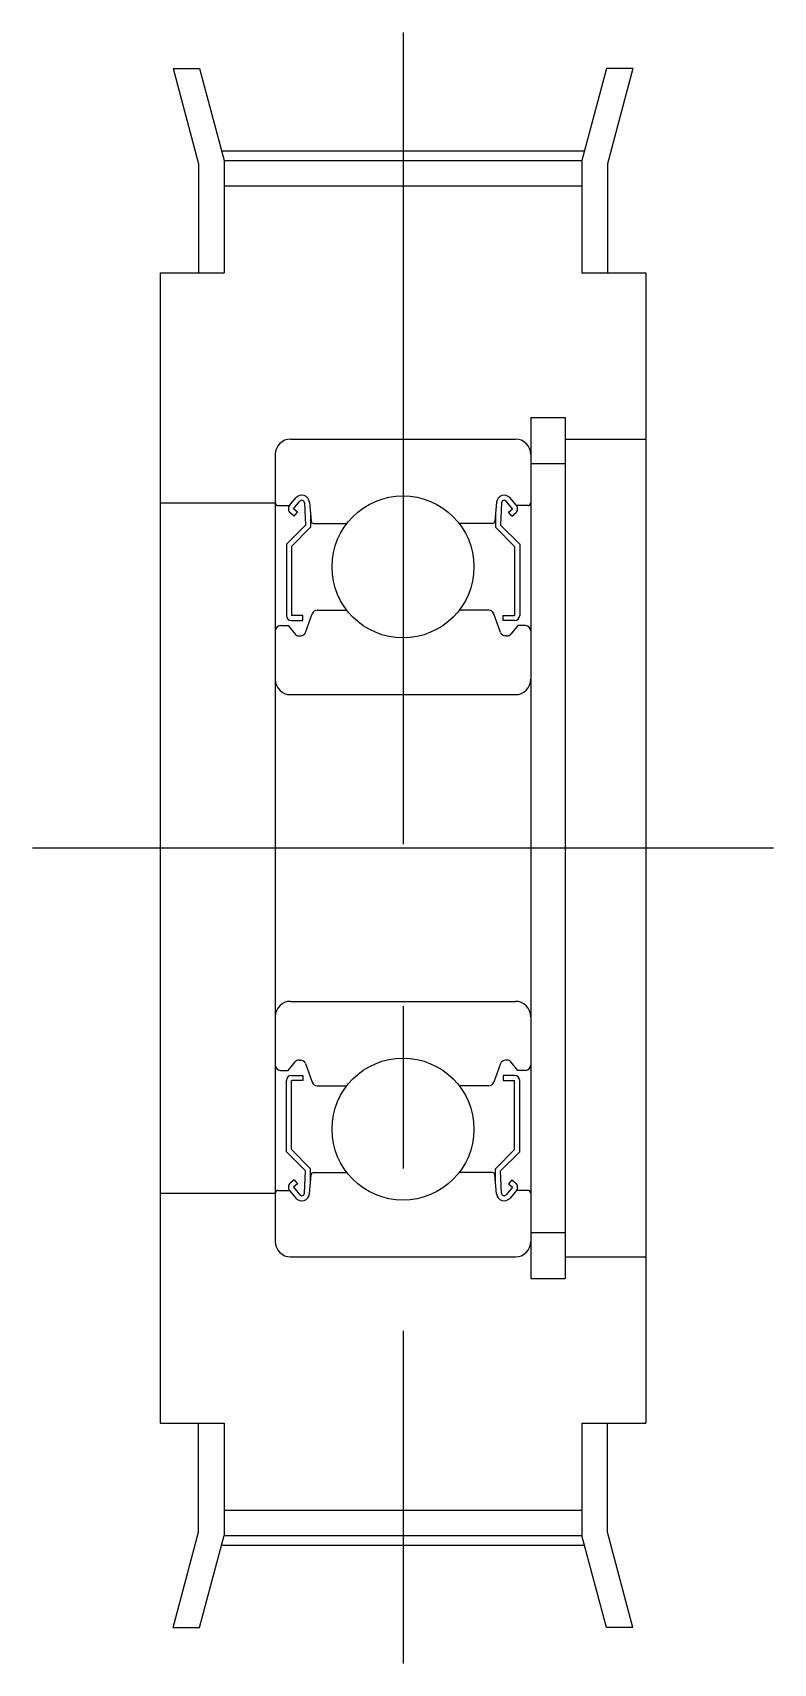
# Model space of a CAD drawing. Extents: x 10 to 143, y 10 to 126.
# Drawn here: x 113.9 to 142.9, y 62.3 to 126.1 of the extents above; entities outside this region: 2.
import ezdxf

# ---------------------------------------------------------------- set-up
doc = ezdxf.new("R2010")
doc.units = 0
doc.linetypes.add('CENTER', pattern=[50.8, 31.75, -6.35, 6.35, -6.35])
doc.layers.get('0').update_dxf_attribs({"linetype": 'CONTINUOUS'})
doc.layers.add('CENTER', color=1, linetype='CENTER')
doc.styles.get("Standard").update_dxf_attribs({"font": 'txt', "bigfont": 'BIGFONT'})

msp = doc.modelspace()

# ---------------------------------------------------------------- linework, layer by layer
at = {"color": 7, "linetype": 'CONTINUOUS'}
for p, q in [((119.359, 124.709), (120.358, 120.982)), ((119.359, 124.709), (120.394, 124.709)), ((120.394, 124.709), (121.358, 121.114)), ((136.321, 124.709), (135.358, 121.114)), ((137.356, 124.709), (136.321, 124.709)), ((137.356, 124.709), (136.358, 120.982)), ((120.358, 120.982), (120.358, 116.709)), ((121.358, 121.114), (135.358, 121.114)), ((121.358, 121.114), (121.358, 116.709)), ((135.358, 121.114), (135.358, 116.709)), ((136.358, 120.982), (136.358, 116.709)), ((121.358, 120.114), (135.358, 120.114)), ((118.858, 116.709), (118.858, 71.709)), ((118.858, 116.709), (121.358, 116.709)), ((135.358, 116.709), (137.858, 116.709)), ((137.858, 116.709), (137.858, 71.709)), ((133.358, 111.059), (133.358, 77.359)), ((133.358, 111.059), (134.708, 111.059)), ((134.708, 111.059), (134.708, 77.359)), ((123.958, 110.209), (132.758, 110.209)), ((134.708, 110.209), (137.858, 110.209)), ((123.358, 109.609), (123.358, 78.809)), ((133.358, 109.609), (133.358, 78.809)), ((133.358, 109.259), (134.708, 109.259)), ((123.918, 107.609), (124.167, 107.906)), ((132.798, 107.609), (132.548, 107.906)), ((118.858, 107.709), (123.358, 107.709)), ((123.458, 107.609), (123.918, 107.609)), ((124.096, 107.199), (123.943, 107.327)), ((124.071, 107.48), (124.321, 107.778)), ((124.224, 107.352), (124.071, 107.48)), ((124.096, 107.199), (124.224, 107.352)), ((124.498, 107.719), (124.541, 106.842)), ((124.696, 107.74), (124.761, 107)), ((124.741, 107.229), (124.741, 106.759)), ((132.019, 107.74), (131.955, 107)), ((131.975, 107.229), (131.975, 106.759)), ((132.218, 107.719), (132.175, 106.842)), ((132.645, 107.48), (132.394, 107.778)), ((132.492, 107.352), (132.645, 107.48)), ((132.62, 107.199), (132.492, 107.352)), ((132.62, 107.199), (132.773, 107.327)), ((133.258, 107.609), (132.798, 107.609)), ((124.541, 106.842), (123.791, 106.092)), ((124.741, 106.759), (123.991, 106.009)), ((124.86, 106.909), (126.16, 106.909)), ((131.855, 106.909), (130.555, 106.909)), ((131.975, 106.759), (132.725, 106.009)), ((132.175, 106.842), (132.925, 106.092)), ((123.791, 106.092), (123.791, 103.309)), ((123.991, 106.009), (123.991, 103.309)), ((132.725, 106.009), (132.725, 103.309)), ((132.925, 106.092), (132.925, 103.309)), ((124.54, 102.64), (124.808, 103.377)), ((124.996, 103.509), (126.16, 103.509)), ((131.72, 103.509), (130.555, 103.509)), ((132.176, 102.64), (131.908, 103.377)), ((123.558, 102.909), (123.858, 102.909)), ((123.858, 102.909), (124.133, 102.58)), ((124.441, 103.309), (123.991, 103.309)), ((123.991, 103.109), (124.441, 103.109)), ((124.441, 103.109), (124.441, 103.309)), ((132.275, 103.109), (132.275, 103.309)), ((132.275, 103.309), (132.725, 103.309)), ((132.725, 103.109), (132.275, 103.109)), ((132.858, 102.909), (132.582, 102.58)), ((133.158, 102.909), (132.858, 102.909)), ((124.287, 102.509), (124.352, 102.509)), ((132.429, 102.509), (132.364, 102.509)), ((123.958, 100.209), (132.758, 100.209)), ((123.958, 88.209), (132.758, 88.209)), ((123.558, 85.509), (123.858, 85.509)), ((123.858, 85.509), (124.133, 85.837)), ((124.287, 85.909), (124.352, 85.909)), ((124.54, 85.777), (124.808, 85.04)), ((132.176, 85.777), (131.908, 85.04)), ((132.429, 85.909), (132.364, 85.909)), ((132.858, 85.509), (132.582, 85.837)), ((133.158, 85.509), (132.858, 85.509)), ((123.791, 82.326), (123.791, 85.109)), ((123.991, 85.309), (124.441, 85.309)), ((124.441, 85.109), (123.991, 85.109)), ((123.991, 82.409), (123.991, 85.109)), ((124.441, 85.309), (124.441, 85.109)), ((124.996, 84.909), (126.16, 84.909)), ((131.72, 84.909), (130.555, 84.909)), ((132.275, 85.309), (132.275, 85.109)), ((132.725, 85.309), (132.275, 85.309)), ((132.275, 85.109), (132.725, 85.109)), ((132.725, 82.409), (132.725, 85.109)), ((132.925, 82.326), (132.925, 85.109)), ((124.541, 81.576), (123.791, 82.326)), ((124.741, 81.659), (123.991, 82.409)), ((131.975, 81.659), (132.725, 82.409)), ((132.175, 81.576), (132.925, 82.326)), ((124.096, 81.219), (123.943, 81.091)), ((124.224, 81.066), (124.071, 80.938)), ((124.096, 81.219), (124.224, 81.066)), ((124.498, 80.699), (124.541, 81.576)), ((124.696, 80.678), (124.761, 81.418)), ((124.741, 81.189), (124.741, 81.659)), ((124.86, 81.509), (126.16, 81.509)), ((131.855, 81.509), (130.555, 81.509)), ((132.019, 80.678), (131.955, 81.418)), ((131.975, 81.189), (131.975, 81.659)), ((132.218, 80.699), (132.175, 81.576)), ((132.62, 81.219), (132.492, 81.066)), ((132.492, 81.066), (132.645, 80.938)), ((132.62, 81.219), (132.773, 81.091)), ((118.858, 80.709), (123.358, 80.709)), ((123.458, 80.809), (123.918, 80.809)), ((123.918, 80.809), (124.167, 80.511)), ((124.071, 80.938), (124.321, 80.64)), ((132.645, 80.938), (132.394, 80.64)), ((132.798, 80.809), (132.548, 80.511)), ((133.258, 80.809), (132.798, 80.809)), ((133.358, 79.159), (134.708, 79.159)), ((123.958, 78.209), (132.758, 78.209)), ((126.358, 78.209), (126.358, 78.209)), ((128.358, 78.209), (128.358, 78.209)), ((134.708, 78.209), (137.858, 78.209)), ((133.358, 77.359), (134.708, 77.359)), ((118.858, 71.709), (121.358, 71.709)), ((120.358, 67.435), (120.358, 71.709)), ((121.358, 71.709), (121.358, 67.304)), ((135.358, 71.709), (137.858, 71.709)), ((135.358, 71.709), (135.358, 67.304)), ((136.358, 67.435), (136.358, 71.709)), ((121.358, 68.304), (135.358, 68.304)), ((119.359, 63.709), (120.358, 67.435)), ((120.394, 63.709), (121.358, 67.304)), ((121.358, 67.304), (135.358, 67.304)), ((136.321, 63.709), (135.358, 67.304)), ((137.356, 63.709), (136.358, 67.435)), ((119.359, 63.709), (120.394, 63.709)), ((137.356, 63.709), (136.321, 63.709))]:
    msp.add_line(p, q, dxfattribs=at)
for centre in [(128.358, 105.209), (128.358, 105.209), (128.358, 83.209), (128.358, 83.209)]:
    msp.add_circle(centre, 2.778, dxfattribs=at)
for centre, radius, start, end in [((123.958, 109.609), 0.6, 90, 180), ((132.758, 109.609), 0.6, 0, 90), ((124.397, 107.713), 0.3, 4.99683, 140.00119), ((132.318, 107.713), 0.3, 39.99881, 175.00317), ((123.458, 107.709), 0.1, 180, 270), ((124.071, 107.48), 0.2, 140.00119, 230.08703), ((124.398, 107.714), 0.1, 2.81979, 140.00022), ((132.318, 107.714), 0.1, 39.99978, 177.18021), ((132.645, 107.48), 0.2, 309.91297, 39.99881), ((133.258, 107.709), 0.1, 270, 0), ((124.86, 107.009), 0.1, 184.99683, 270), ((131.855, 107.009), 0.1, 270, 355.00317), ((124.996, 103.309), 0.2, 90, 159.99165), ((131.72, 103.309), 0.2, 20.00835, 90), ((123.558, 102.709), 0.2, 90, 180), ((123.991, 103.309), 0.2, 180, 270), ((132.725, 103.309), 0.2, 270, 0), ((133.158, 102.709), 0.2, 0, 90), ((124.287, 102.709), 0.2, 219.9952, 270), ((124.352, 102.709), 0.2, 270, 339.99165), ((132.364, 102.709), 0.2, 200.00835, 270), ((132.429, 102.709), 0.2, 270, 320.0048), ((123.958, 100.809), 0.6, 180, 270), ((132.758, 100.809), 0.6, 270, 0), ((123.958, 87.609), 0.6, 90, 180), ((132.758, 87.609), 0.6, 0, 90), ((123.558, 85.709), 0.2, 180, 270), ((124.287, 85.709), 0.2, 90, 140.0048), ((124.352, 85.709), 0.2, 20.00835, 90), ((132.364, 85.709), 0.2, 90, 159.99165), ((132.429, 85.709), 0.2, 39.9952, 90), ((133.158, 85.709), 0.2, 270, 0), ((123.991, 85.109), 0.2, 90, 180), ((124.996, 85.109), 0.2, 200.00835, 270), ((131.72, 85.109), 0.2, 270, 339.99165), ((132.725, 85.109), 0.2, 0, 90), ((124.071, 80.937), 0.2, 129.91297, 219.99881), ((124.86, 81.409), 0.1, 90, 175.00317), ((131.855, 81.409), 0.1, 4.99683, 90), ((132.645, 80.937), 0.2, 320.00119, 50.08703), ((123.458, 80.709), 0.1, 90, 180), ((124.397, 80.704), 0.3, 219.99881, 355.00317), ((124.398, 80.704), 0.1, 219.99978, 357.18021), ((132.318, 80.704), 0.3, 184.99683, 320.00119), ((132.318, 80.704), 0.1, 182.81979, 320.00022), ((133.258, 80.709), 0.1, 0, 90), ((123.958, 78.809), 0.6, 180, 270), ((132.758, 78.809), 0.6, 270, 0)]:
    msp.add_arc(centre, radius, start, end, dxfattribs=at)
at = {"layer": 'CENTER', "color": 1, "linetype": 'CENTER'}
for p, q in [((128.358, 126.114), (128.358, 62.304)), ((121.256, 121.494), (135.46, 121.494)), ((113.858, 94.209), (142.858, 94.209)), ((121.256, 66.924), (135.46, 66.924))]:
    msp.add_line(p, q, dxfattribs=at)

# ---------------------------------------------------------------- texts
at = {"color": 7, "linetype": 'CONTINUOUS'}
for s, p in [('AATF18 L050', (10, 25)), ('AATF18L050', (10, 10))]:
    msp.add_text(s, height=4, dxfattribs=at).set_placement(p)

doc.saveas('drawing.dxf')
